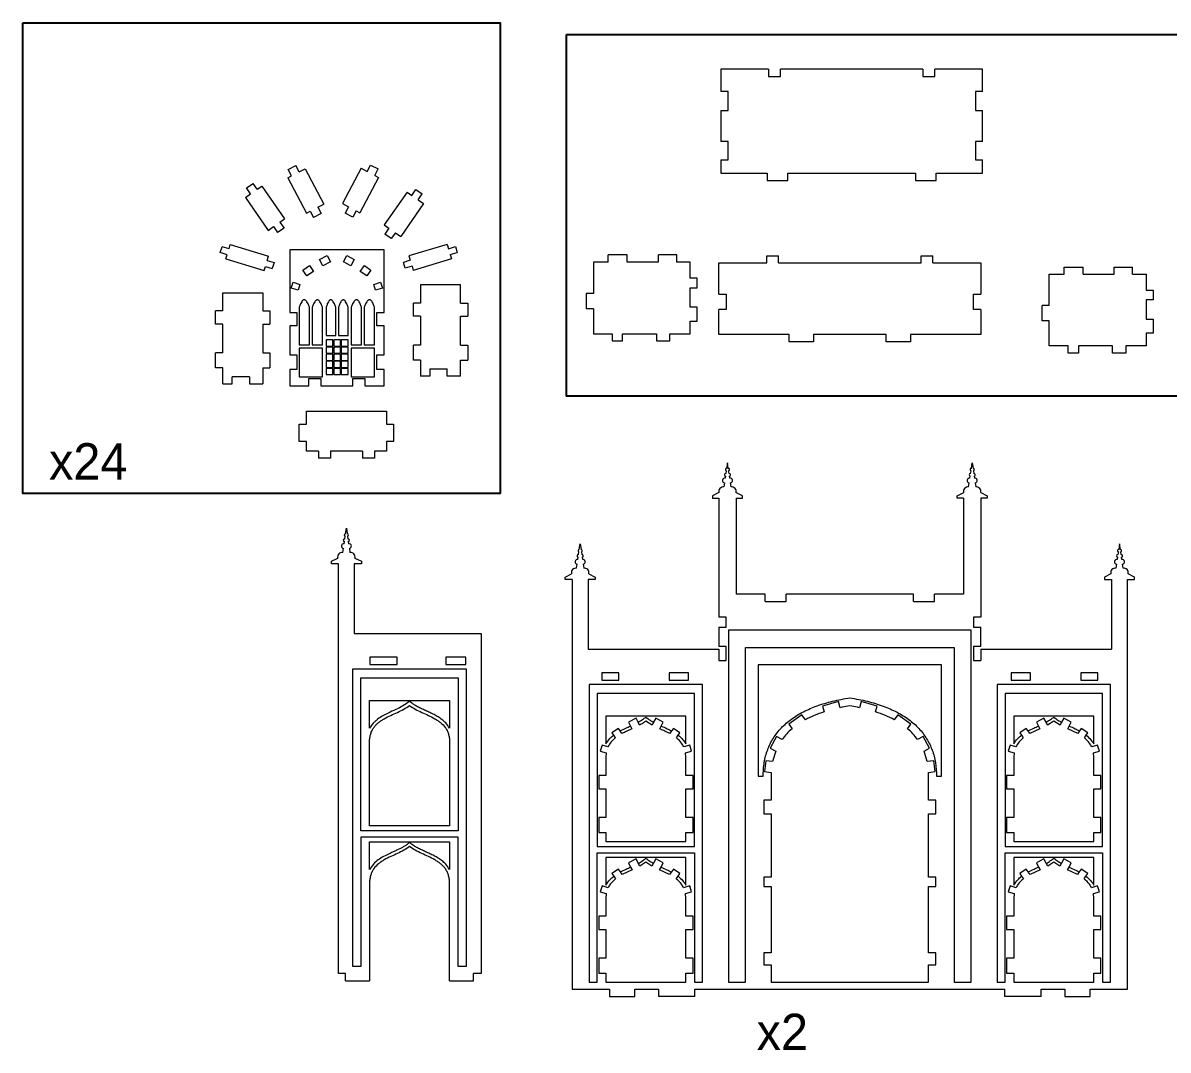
# Model space of a CAD drawing. Header units: millimetres. Extents: x -60 to 754, y 115 to 543.
# Drawn here: x -59.7 to 417.7, y 115.2 to 543.4 of the extents above; entities that cross this region are included whole.
import ezdxf
from ezdxf.lldxf.tags import DXFTag

# ---------------------------------------------------------------- set-up
doc = ezdxf.new("R2010")
doc.units = ezdxf.units.MM
tags = doc.linetypes.add('CENTER', pattern=[10.16, 6.35, -1.27, 1.27, -1.27]).pattern_tags.tags
tags[10:11] = [DXFTag(74, 4), DXFTag(75, 0), DXFTag(340, '0'), DXFTag(46, 1.0), DXFTag(50, 0.0), DXFTag(44, 0.0), DXFTag(45, 0.0)]
tags[8:9] = [DXFTag(74, 4), DXFTag(75, 0), DXFTag(340, '0'), DXFTag(46, 1.0), DXFTag(50, 0.0), DXFTag(44, 0.0), DXFTag(45, 0.0)]
tags[6:7] = [DXFTag(74, 4), DXFTag(75, 0), DXFTag(340, '0'), DXFTag(46, 1.0), DXFTag(50, 0.0), DXFTag(44, 0.0), DXFTag(45, 0.0)]
tags[4:5] = [DXFTag(74, 4), DXFTag(75, 0), DXFTag(340, '0'), DXFTag(46, 1.0), DXFTag(50, 0.0), DXFTag(44, 0.0), DXFTag(45, 0.0)]

msp = doc.modelspace()

# ---------------------------------------------------------------- linework, layer by layer
at = {"color": 7, "linetype": 'Continuous', "lineweight": 15}
for p, q in [((231.25, 524.03), (231.25, 514.85)), ((251.17, 524.03), (231.25, 524.03)), ((251.17, 524.03), (251.17, 521.03)), ((251.17, 521.03), (256.13, 521.03)), ((256.13, 521.03), (256.13, 524.03)), ((315.49, 524.03), (256.13, 524.03)), ((315.49, 524.03), (315.49, 521.03)), ((315.49, 521.03), (320.45, 521.03)), ((340.37, 524.03), (320.45, 524.03)), ((320.45, 521.03), (320.45, 524.03)), ((340.37, 514.85), (340.37, 524.03)), ((234.25, 514.85), (231.25, 514.85)), ((234.25, 506.85), (234.25, 514.85)), ((340.37, 514.85), (337.37, 514.85)), ((337.37, 514.85), (337.37, 506.85)), ((231.25, 506.85), (231.25, 493.93)), ((231.25, 506.85), (234.25, 506.85)), ((337.37, 506.85), (340.37, 506.85)), ((340.37, 493.93), (340.37, 506.85)), ((234.25, 493.93), (231.25, 493.93)), ((234.25, 486.28), (234.25, 493.93)), ((340.37, 493.93), (337.37, 493.93)), ((337.37, 493.93), (337.37, 486.28)), ((50.9, 482.3), (54.05, 483.95)), ((52.3, 479.64), (50.9, 482.3)), ((55.45, 481.3), (54.05, 483.95)), ((55.45, 481.3), (57.95, 482.62)), ((57.95, 482.62), (65.72, 467.87)), ((81.31, 482.81), (73.54, 468.06)), ((81.31, 482.81), (83.82, 481.49)), ((83.82, 481.49), (85.21, 484.15)), ((85.21, 484.15), (88.36, 482.49)), ((86.96, 479.83), (88.36, 482.49)), ((231.25, 486.28), (231.25, 480.7)), ((231.25, 486.28), (234.25, 486.28)), ((337.37, 486.28), (340.37, 486.28)), ((340.37, 480.7), (340.37, 486.28)), ((50.7, 478.8), (52.3, 479.64)), ((50.7, 478.8), (58.47, 464.05)), ((88.56, 478.99), (80.79, 464.25)), ((86.96, 479.83), (88.56, 478.99)), ((231.25, 480.7), (250.57, 480.7)), ((250.57, 480.7), (250.57, 477.7)), ((250.57, 477.7), (259.22, 477.7)), ((259.22, 480.7), (312.4, 480.7)), ((259.22, 477.7), (259.22, 480.7)), ((312.4, 480.7), (312.4, 477.7)), ((312.4, 477.7), (321.06, 477.7)), ((321.06, 480.7), (340.37, 480.7)), ((321.06, 477.7), (321.06, 480.7)), ((33.51, 474.6), (36.22, 476.49)), ((35.22, 472.14), (33.51, 474.6)), ((37.93, 474.03), (36.22, 476.49)), ((37.93, 474.03), (39.87, 475.38)), ((39.87, 475.38), (49.39, 461.69)), ((100.43, 472.84), (90.91, 459.16)), ((100.43, 472.84), (102.36, 471.49)), ((102.36, 471.49), (104.08, 473.95)), ((104.08, 473.95), (106.79, 472.07)), ((33.02, 470.6), (35.22, 472.14)), ((33.02, 470.6), (42.53, 456.92)), ((63.21, 466.55), (65.72, 467.87)), ((73.54, 468.06), (76.05, 466.74)), ((107.28, 468.07), (97.77, 454.39)), ((105.08, 469.6), (106.79, 472.07)), ((105.08, 469.6), (107.28, 468.07)), ((58.47, 464.05), (60.07, 464.9)), ((60.07, 464.9), (61.47, 462.24)), ((64.61, 463.9), (61.47, 462.24)), ((63.21, 466.55), (64.61, 463.9)), ((76.05, 466.74), (74.65, 464.09)), ((77.8, 462.43), (74.65, 464.09)), ((79.19, 465.09), (77.8, 462.43)), ((79.19, 465.09), (80.79, 464.25)), ((42.53, 456.92), (44.74, 458.46)), ((44.74, 458.46), (46.45, 455.99)), ((47.45, 460.34), (49.39, 461.69)), ((47.45, 460.34), (49.17, 457.88)), ((90.91, 459.16), (92.85, 457.81)), ((49.17, 457.88), (46.45, 455.99)), ((92.85, 457.81), (91.13, 455.34)), ((93.85, 453.46), (91.13, 455.34)), ((95.56, 455.92), (93.85, 453.46)), ((95.56, 455.92), (97.77, 454.39)), ((22.57, 447.62), (23.33, 450.11)), ((26.2, 449.24), (23.33, 450.11)), ((26.2, 449.24), (26.74, 451.02)), ((26.74, 451.02), (42.69, 446.18)), ((51.5, 448.76), (51.5, 422.63)), ((90.84, 448.76), (51.5, 448.76)), ((90.84, 422.63), (90.84, 448.76)), ((117.16, 451.06), (101.22, 446.23)), ((117.16, 451.06), (117.71, 449.28)), ((117.71, 449.28), (120.58, 450.15)), ((120.58, 450.15), (121.33, 447.67)), ((25.44, 446.75), (22.57, 447.62)), ((24.91, 444.99), (25.44, 446.75)), ((24.91, 444.99), (40.86, 440.15)), ((42.15, 444.4), (42.69, 446.18)), ((42.15, 444.4), (45.02, 443.53)), ((63.92, 444.83), (67.06, 446.49)), ((65.31, 442.18), (63.92, 444.83)), ((67.06, 446.49), (68.46, 443.84)), ((73.88, 443.84), (75.28, 446.49)), ((75.28, 446.49), (78.43, 444.83)), ((78.43, 444.83), (77.03, 442.18)), ((101.76, 444.45), (98.89, 443.57)), ((101.22, 446.23), (101.76, 444.45)), ((118.99, 445.04), (103.04, 440.2)), ((118.46, 446.79), (121.33, 447.67)), ((118.46, 446.79), (118.99, 445.04)), ((184.25, 443.66), (184.25, 446.66)), ((192.25, 446.66), (184.25, 446.66)), ((192.25, 443.66), (192.25, 446.66)), ((205.18, 443.66), (205.18, 446.66)), ((212.83, 446.66), (205.18, 446.66)), ((212.83, 443.66), (212.83, 446.66)), ((250.37, 443.35), (250.37, 446.35)), ((250.37, 446.35), (255.33, 446.35)), ((255.33, 443.35), (255.33, 446.35)), ((314.69, 443.35), (314.69, 446.35)), ((314.69, 446.35), (319.65, 446.35)), ((319.65, 443.35), (319.65, 446.35)), ((40.86, 440.15), (41.39, 441.91)), ((41.39, 441.91), (44.26, 441.04)), ((45.02, 443.53), (44.26, 441.04)), ((56.98, 440.39), (59.69, 442.28)), ((58.69, 437.93), (56.98, 440.39)), ((61.41, 439.82), (58.69, 437.93)), ((59.69, 442.28), (61.41, 439.82)), ((68.46, 443.84), (65.31, 442.18)), ((77.03, 442.18), (73.88, 443.84)), ((80.93, 439.82), (82.65, 442.28)), ((83.65, 437.93), (80.93, 439.82)), ((82.65, 442.28), (85.36, 440.39)), ((85.36, 440.39), (83.65, 437.93)), ((99.64, 441.09), (98.89, 443.57)), ((102.51, 441.96), (99.64, 441.09)), ((102.51, 441.96), (103.04, 440.2)), ((178.08, 443.66), (178.08, 430.62)), ((184.25, 443.66), (178.08, 443.66)), ((205.18, 443.66), (192.25, 443.66)), ((218.41, 443.66), (212.83, 443.66)), ((218.41, 437.05), (218.41, 443.66)), ((230.45, 430.3), (230.45, 443.35)), ((230.45, 443.35), (250.37, 443.35)), ((255.33, 443.35), (314.69, 443.35)), ((319.65, 443.35), (339.57, 443.35)), ((339.57, 443.35), (339.57, 430.3)), ((374.33, 438.63), (374.33, 441.63)), ((374.33, 441.63), (382.33, 441.63)), ((382.33, 438.63), (382.33, 441.63)), ((395.25, 438.63), (395.25, 441.63)), ((395.25, 441.63), (402.9, 441.63)), ((402.9, 438.63), (402.9, 441.63)), ((52.17, 432.79), (52.92, 435.28)), ((52.92, 435.28), (55.79, 434.41)), ((86.55, 434.41), (89.42, 435.28)), ((89.42, 435.28), (90.18, 432.79)), ((221.41, 437.05), (218.41, 437.05)), ((221.41, 432.92), (221.41, 437.05)), ((368.15, 425.58), (368.15, 438.63)), ((368.15, 438.63), (374.33, 438.63)), ((382.33, 438.63), (395.25, 438.63)), ((402.9, 438.63), (408.49, 438.63)), ((408.49, 438.63), (408.49, 432.01)), ((23.58, 423.35), (23.58, 430.88)), ((23.58, 430.88), (40.24, 430.88)), ((40.24, 430.88), (40.24, 423.35)), ((55.04, 431.92), (52.17, 432.79)), ((55.79, 434.41), (55.04, 431.92)), ((87.31, 431.92), (86.55, 434.41)), ((90.18, 432.79), (87.31, 431.92)), ((106.08, 434.15), (106.08, 426.62)), ((122.74, 434.15), (106.08, 434.15)), ((122.74, 426.62), (122.74, 434.15)), ((178.08, 430.62), (175.08, 430.62)), ((175.08, 430.62), (175.08, 424.18)), ((218.41, 432.92), (221.41, 432.92)), ((218.41, 424.88), (218.41, 432.92)), ((230.45, 430.3), (233.45, 430.3)), ((233.45, 430.3), (233.45, 423.87)), ((336.57, 430.3), (339.57, 430.3)), ((336.57, 423.87), (336.57, 430.3)), ((408.49, 432.01), (411.49, 432.01)), ((411.49, 432.01), (411.49, 427.89)), ((55.5, 424.91), (55.5, 409.21)), ((59.8, 409.21), (59.8, 424.91)), ((60.87, 424.91), (60.87, 409.21)), ((65.17, 409.21), (65.17, 424.91)), ((66.72, 424.91), (66.72, 413.11)), ((70.7, 413.11), (70.7, 424.91)), ((71.84, 424.91), (71.84, 413.11)), ((75.82, 413.11), (75.82, 424.91)), ((77.17, 424.91), (77.17, 409.21)), ((81.47, 409.21), (81.47, 424.91)), ((82.54, 424.91), (82.54, 409.21)), ((86.84, 409.21), (86.84, 424.91)), ((103.08, 421.14), (103.08, 426.62)), ((106.08, 426.62), (103.08, 426.62)), ((122.74, 426.62), (125.74, 426.62)), ((125.74, 426.62), (125.74, 421.14)), ((365.15, 419.14), (365.15, 425.58)), ((368.15, 425.58), (365.15, 425.58)), ((411.49, 427.89), (408.49, 427.89)), ((408.49, 427.89), (408.49, 419.84)), ((20.58, 417.87), (20.58, 423.35)), ((23.58, 423.35), (20.58, 423.35)), ((40.24, 423.35), (43.24, 423.35)), ((43.24, 423.35), (43.24, 417.87)), ((51.5, 422.63), (54.5, 422.63)), ((54.5, 422.63), (54.5, 417.15)), ((87.84, 422.63), (90.84, 422.63)), ((87.84, 417.15), (87.84, 422.63)), ((106.08, 421.14), (103.08, 421.14)), ((106.08, 421.14), (106.08, 409.08)), ((122.74, 421.14), (125.74, 421.14)), ((122.74, 409.08), (122.74, 421.14)), ((178.08, 424.18), (175.08, 424.18)), ((178.08, 424.18), (178.08, 413.83)), ((221.41, 424.88), (218.41, 424.88)), ((221.41, 419.07), (221.41, 424.88)), ((230.45, 413.52), (230.45, 423.87)), ((233.45, 423.87), (230.45, 423.87)), ((339.57, 423.87), (336.57, 423.87)), ((339.57, 423.87), (339.57, 413.52)), ((23.58, 417.87), (20.58, 417.87)), ((23.58, 405.81), (23.58, 417.87)), ((40.24, 417.87), (43.24, 417.87)), ((40.24, 417.87), (40.24, 405.81)), ((51.5, 417.15), (51.5, 405.09)), ((54.5, 417.15), (51.5, 417.15)), ((90.84, 417.15), (87.84, 417.15)), ((90.84, 405.09), (90.84, 417.15)), ((218.41, 419.07), (221.41, 419.07)), ((218.41, 413.83), (218.41, 419.07)), ((368.15, 419.14), (365.15, 419.14)), ((368.15, 408.79), (368.15, 419.14)), ((408.49, 419.84), (411.49, 419.84)), ((411.49, 419.84), (411.49, 414.03)), ((66.72, 413.11), (70.7, 413.11)), ((66.72, 411.22), (66.72, 408.65)), ((69.54, 411.22), (66.72, 411.22)), ((69.54, 408.65), (69.54, 411.22)), ((69.86, 411.22), (69.86, 408.65)), ((72.68, 411.22), (69.86, 411.22)), ((71.84, 413.11), (75.82, 413.11)), ((72.68, 408.65), (72.68, 411.22)), ((73, 411.22), (73, 408.65)), ((75.82, 411.22), (73, 411.22)), ((75.82, 408.65), (75.82, 411.22)), ((178.08, 413.83), (185.9, 413.83)), ((185.9, 413.83), (185.9, 410.83)), ((185.9, 410.83), (190.26, 410.83)), ((190.26, 413.83), (204.44, 413.83)), ((190.26, 410.83), (190.26, 413.83)), ((204.44, 413.83), (204.44, 410.83)), ((204.44, 410.83), (209.93, 410.83)), ((209.93, 413.83), (218.41, 413.83)), ((209.93, 410.83), (209.93, 413.83)), ((259.73, 413.52), (230.45, 413.52)), ((259.73, 410.52), (259.73, 413.52)), ((300.15, 413.52), (269.87, 413.52)), ((269.87, 413.52), (269.87, 410.52)), ((300.15, 410.52), (300.15, 413.52)), ((339.57, 413.52), (310.29, 413.52)), ((310.29, 413.52), (310.29, 410.52)), ((411.49, 414.03), (408.49, 414.03)), ((408.49, 414.03), (408.49, 408.79)), ((20.58, 399.6), (20.58, 405.81)), ((23.58, 405.81), (20.58, 405.81)), ((40.24, 405.81), (43.24, 405.81)), ((43.24, 405.81), (43.24, 399.6)), ((55.5, 409.21), (59.8, 409.21)), ((65.17, 407.88), (55.5, 407.88)), ((55.5, 407.88), (55.5, 395.84)), ((60.87, 409.21), (65.17, 409.21)), ((65.17, 395.84), (65.17, 407.88)), ((66.72, 408.65), (69.54, 408.65)), ((66.72, 408.26), (66.72, 405.69)), ((69.54, 408.26), (66.72, 408.26)), ((69.54, 405.69), (69.54, 408.26)), ((69.86, 408.65), (72.68, 408.65)), ((69.86, 408.26), (69.86, 405.69)), ((72.68, 408.26), (69.86, 408.26)), ((72.68, 405.69), (72.68, 408.26)), ((73, 408.65), (75.82, 408.65)), ((73, 408.26), (73, 405.69)), ((75.82, 408.26), (73, 408.26)), ((75.82, 405.69), (75.82, 408.26)), ((77.17, 409.21), (81.47, 409.21)), ((77.17, 407.88), (77.17, 395.84)), ((86.84, 407.88), (77.17, 407.88)), ((82.54, 409.21), (86.84, 409.21)), ((86.84, 395.84), (86.84, 407.88)), ((103.08, 402.87), (103.08, 409.08)), ((106.08, 409.08), (103.08, 409.08)), ((122.74, 409.08), (125.74, 409.08)), ((125.74, 409.08), (125.74, 402.87)), ((269.87, 410.52), (259.73, 410.52)), ((310.29, 410.52), (300.15, 410.52)), ((375.98, 408.79), (368.15, 408.79)), ((375.98, 405.79), (375.98, 408.79)), ((380.33, 405.79), (375.98, 405.79)), ((394.51, 408.79), (380.33, 408.79)), ((380.33, 408.79), (380.33, 405.79)), ((394.51, 405.79), (394.51, 408.79)), ((400.01, 405.79), (394.51, 405.79)), ((408.49, 408.79), (400.01, 408.79)), ((400.01, 408.79), (400.01, 405.79)), ((51.5, 405.09), (54.5, 405.09)), ((54.5, 405.09), (54.5, 398.88)), ((66.72, 405.69), (69.54, 405.69)), ((66.72, 405.3), (66.72, 402.73)), ((69.54, 405.3), (66.72, 405.3)), ((66.72, 402.73), (69.54, 402.73)), ((66.72, 402.34), (66.72, 399.77)), ((69.54, 402.34), (66.72, 402.34)), ((69.54, 402.73), (69.54, 405.3)), ((69.54, 399.77), (69.54, 402.34)), ((69.86, 405.69), (72.68, 405.69)), ((69.86, 405.3), (69.86, 402.73)), ((72.68, 405.3), (69.86, 405.3)), ((69.86, 402.73), (72.68, 402.73)), ((69.86, 402.34), (69.86, 399.77)), ((72.68, 402.34), (69.86, 402.34)), ((72.68, 402.73), (72.68, 405.3)), ((72.68, 399.77), (72.68, 402.34)), ((73, 405.69), (75.82, 405.69)), ((73, 405.3), (73, 402.73)), ((75.82, 405.3), (73, 405.3)), ((73, 402.73), (75.82, 402.73)), ((73, 402.34), (73, 399.77)), ((75.82, 402.34), (73, 402.34)), ((75.82, 402.73), (75.82, 405.3)), ((75.82, 399.77), (75.82, 402.34)), ((87.84, 405.09), (90.84, 405.09)), ((87.84, 398.88), (87.84, 405.09)), ((106.08, 402.87), (103.08, 402.87)), ((106.08, 402.87), (106.08, 396.15)), ((122.74, 402.87), (125.74, 402.87)), ((122.74, 396.15), (122.74, 402.87)), ((23.58, 399.6), (20.58, 399.6)), ((23.58, 392.88), (23.58, 399.6)), ((40.24, 399.6), (43.24, 399.6)), ((40.24, 399.6), (40.24, 392.88)), ((51.5, 398.88), (51.5, 392.16)), ((54.5, 398.88), (51.5, 398.88)), ((66.72, 399.77), (69.54, 399.77)), ((66.72, 399.37), (66.72, 396.8)), ((69.54, 399.37), (66.72, 399.37)), ((66.72, 396.8), (69.54, 396.8)), ((69.54, 396.8), (69.54, 399.37)), ((69.86, 399.77), (72.68, 399.77)), ((69.86, 399.37), (69.86, 396.8)), ((72.68, 399.37), (69.86, 399.37)), ((69.86, 396.8), (72.68, 396.8)), ((72.68, 396.8), (72.68, 399.37)), ((73, 399.77), (75.82, 399.77)), ((73, 399.37), (73, 396.8)), ((75.82, 399.37), (73, 399.37)), ((73, 396.8), (75.82, 396.8)), ((75.82, 396.8), (75.82, 399.37)), ((90.84, 398.88), (87.84, 398.88)), ((90.84, 392.16), (90.84, 398.88)), ((109.97, 399.15), (117.21, 399.15)), ((109.97, 399.15), (109.97, 396.15)), ((117.21, 396.15), (117.21, 399.15)), ((23.58, 392.88), (27.48, 392.88)), ((27.48, 392.88), (27.48, 395.88)), ((34.71, 395.88), (27.48, 395.88)), ((34.71, 395.88), (34.71, 392.88)), ((34.71, 392.88), (40.24, 392.88)), ((51.5, 392.16), (59.5, 392.16)), ((55.5, 395.84), (65.17, 395.84)), ((59.5, 392.16), (59.5, 395.16)), ((59.5, 395.16), (64.46, 395.16)), ((64.46, 395.16), (64.46, 392.16)), ((64.46, 392.16), (77.88, 392.16)), ((77.17, 395.84), (86.84, 395.84)), ((77.88, 395.16), (82.85, 395.16)), ((77.88, 392.16), (77.88, 395.16)), ((82.85, 395.16), (82.85, 392.16)), ((82.85, 392.16), (90.84, 392.16)), ((109.97, 396.15), (106.08, 396.15)), ((122.74, 396.15), (117.21, 396.15)), ((58.49, 376.07), (58.49, 381.6)), ((58.49, 381.6), (91.83, 381.6)), ((91.83, 381.6), (91.83, 376.07)), ((55.49, 368.84), (55.49, 376.07)), ((55.49, 376.07), (58.49, 376.07)), ((91.83, 376.07), (94.83, 376.07)), ((94.83, 376.07), (94.83, 368.84)), ((58.49, 368.84), (55.49, 368.84)), ((58.49, 364.94), (58.49, 368.84)), ((94.83, 368.84), (91.83, 368.84)), ((91.83, 368.84), (91.83, 364.94)), ((63.48, 364.94), (58.49, 364.94)), ((63.48, 364.94), (63.48, 361.94)), ((81.87, 364.94), (68.45, 364.94)), ((68.45, 364.94), (68.45, 361.94)), ((81.87, 364.94), (81.87, 361.94)), ((91.83, 364.94), (86.83, 364.94)), ((86.83, 364.94), (86.83, 361.94)), ((68.45, 361.94), (63.48, 361.94)), ((86.83, 361.94), (81.87, 361.94)), ((234, 360.04), (233.65, 357.69)), ((234.35, 357.69), (234, 360.04)), ((335.67, 357.69), (336.02, 360.04)), ((336.02, 360.04), (336.37, 357.69)), ((233.18, 354.5), (233.05, 353.61)), ((233.51, 356.75), (233.34, 355.59)), ((234.67, 355.59), (234.49, 356.75)), ((234.96, 353.61), (234.83, 354.5)), ((335.06, 353.61), (335.19, 354.5)), ((335.36, 355.59), (335.53, 356.75)), ((336.51, 356.75), (336.68, 355.59)), ((336.84, 354.5), (336.97, 353.61)), ((232.76, 351.64), (232.51, 349.96)), ((235.5, 349.96), (235.25, 351.64)), ((334.52, 349.96), (334.77, 351.64)), ((337.27, 351.64), (337.52, 349.96)), ((230.45, 347.59), (227.74, 346.27)), ((227.74, 346.27), (227.74, 345.25)), ((227.74, 345.25), (230.45, 345.25)), ((230.45, 345.25), (230.45, 295.64)), ((240.27, 346.27), (237.55, 347.59)), ((237.56, 345.25), (240.27, 345.25)), ((237.56, 345.25), (237.56, 305.25)), ((240.27, 345.25), (240.27, 346.27)), ((329.75, 346.27), (332.47, 347.59)), ((329.75, 345.25), (329.75, 346.27)), ((332.46, 345.25), (329.75, 345.25)), ((332.46, 345.25), (332.46, 305.25)), ((339.57, 347.59), (342.28, 346.27)), ((342.28, 345.25), (339.57, 345.25)), ((339.57, 345.25), (339.57, 295.64)), ((342.28, 346.27), (342.28, 345.25)), ((74.46, 328.29), (74.63, 329.45)), ((74.77, 330.39), (75.12, 332.74)), ((75.12, 332.74), (75.47, 330.39)), ((75.61, 329.45), (75.78, 328.29)), ((74.16, 326.31), (74.29, 327.2)), ((75.94, 327.2), (76.07, 326.31)), ((172.24, 323.85), (172.59, 326.21)), ((172.59, 326.21), (172.94, 323.85)), ((397.43, 326.21), (397.08, 323.85)), ((397.78, 323.85), (397.43, 326.21)), ((68.86, 318.97), (71.57, 320.29)), ((73.62, 322.66), (73.87, 324.34)), ((76.37, 324.34), (76.62, 322.66)), ((78.67, 320.29), (81.38, 318.97)), ((171.64, 319.78), (171.77, 320.66)), ((171.93, 321.76), (172.1, 322.91)), ((173.08, 322.91), (173.25, 321.76)), ((173.42, 320.66), (173.55, 319.78)), ((396.61, 320.66), (396.47, 319.78)), ((396.94, 322.91), (396.77, 321.76)), ((398.09, 321.76), (397.92, 322.91)), ((398.38, 319.78), (398.25, 320.66)), ((68.86, 317.95), (68.86, 318.97)), ((71.83, 317.95), (68.86, 317.95)), ((71.83, 147.12), (71.83, 317.95)), ((81.38, 317.95), (78.41, 317.95)), ((78.41, 317.95), (78.41, 288.95)), ((81.38, 318.97), (81.38, 317.95)), ((171.09, 316.13), (171.34, 317.81)), ((173.84, 317.81), (174.09, 316.13)), ((396.18, 317.81), (395.93, 316.13)), ((398.93, 316.13), (398.68, 317.81)), ((166.33, 312.43), (169.04, 313.76)), ((166.33, 311.42), (166.33, 312.43)), ((169.3, 311.42), (166.33, 311.42)), ((169.3, 311.42), (169.3, 140.58)), ((178.85, 311.42), (175.88, 311.42)), ((175.88, 311.42), (175.88, 282.42)), ((176.14, 313.76), (178.85, 312.43)), ((178.85, 312.43), (178.85, 311.42)), ((393.88, 313.76), (391.17, 312.43)), ((391.17, 312.43), (391.17, 311.42)), ((391.17, 311.42), (394.14, 311.42)), ((394.14, 311.42), (394.14, 282.42)), ((400.72, 311.42), (403.69, 311.42)), ((400.72, 140.58), (400.72, 311.42)), ((403.69, 312.43), (400.98, 313.76)), ((403.69, 311.42), (403.69, 312.43)), ((249.76, 305.25), (237.56, 305.25)), ((249.76, 302.25), (249.76, 305.25)), ((249.76, 302.25), (258.42, 302.25)), ((258.42, 302.25), (258.42, 305.25)), ((311.6, 305.25), (258.42, 305.25)), ((311.6, 302.25), (311.6, 305.25)), ((311.6, 302.25), (320.26, 302.25)), ((320.26, 302.25), (320.26, 305.25)), ((332.46, 305.25), (320.26, 305.25)), ((233.45, 295.64), (230.45, 295.64)), ((230.45, 291.51), (230.45, 283.47)), ((230.45, 291.51), (233.45, 291.51)), ((233.45, 291.51), (233.45, 295.64)), ((339.57, 295.64), (336.57, 295.64)), ((336.57, 295.64), (336.57, 291.51)), ((336.57, 291.51), (339.57, 291.51)), ((339.57, 283.47), (339.57, 291.51)), ((78.41, 288.95), (131.36, 288.95)), ((131.36, 288.95), (131.36, 147.12)), ((335.65, 290.22), (234.37, 290.22)), ((234.37, 290.22), (234.37, 143.58)), ((335.65, 143.58), (335.65, 290.22)), ((175.88, 282.42), (230.45, 282.42)), ((233.45, 283.47), (230.45, 283.47)), ((230.45, 282.42), (230.45, 277.65)), ((233.45, 277.65), (233.45, 283.47)), ((241.54, 143.58), (241.54, 283.04)), ((241.54, 283.04), (328.48, 283.04)), ((328.48, 283.04), (328.48, 143.58)), ((339.57, 283.47), (336.57, 283.47)), ((336.57, 283.47), (336.57, 277.65)), ((339.57, 282.42), (339.57, 277.65)), ((339.57, 282.42), (394.14, 282.42)), ((84.85, 278.95), (84.85, 275.95)), ((96.36, 278.95), (84.85, 278.95)), ((96.36, 275.95), (96.36, 278.95)), ((116.65, 278.95), (116.65, 275.95)), ((124.91, 278.95), (116.65, 278.95)), ((124.91, 275.95), (124.91, 278.95)), ((230.45, 277.65), (233.45, 277.65)), ((336.57, 277.65), (339.57, 277.65)), ((77.81, 274.18), (125.13, 274.18)), ((77.81, 150.12), (77.81, 274.18)), ((84.85, 275.95), (96.36, 275.95)), ((116.65, 275.95), (124.91, 275.95)), ((125.13, 274.18), (125.13, 150.12)), ((188.75, 272.42), (181.69, 272.42)), ((181.69, 272.42), (181.69, 269.42)), ((188.75, 269.42), (188.75, 272.42)), ((217.73, 272.42), (209.65, 272.42)), ((209.65, 272.42), (209.65, 269.42)), ((217.73, 269.42), (217.73, 272.42)), ((323.2, 275.81), (246.82, 275.81)), ((246.82, 275.81), (246.82, 229.42)), ((323.2, 229.42), (323.2, 275.81)), ((360.37, 272.42), (352.29, 272.42)), ((352.29, 272.42), (352.29, 269.42)), ((360.37, 269.42), (360.37, 272.42)), ((388.33, 272.42), (381.27, 272.42)), ((381.27, 272.42), (381.27, 269.42)), ((388.33, 269.42), (388.33, 272.42)), ((81.14, 206.67), (81.14, 270.41)), ((81.14, 270.41), (121.79, 270.41)), ((121.79, 270.41), (121.79, 206.67)), ((223.64, 267.65), (176.33, 267.65)), ((176.33, 267.65), (176.33, 143.58)), ((181.69, 269.42), (188.75, 269.42)), ((209.65, 269.42), (217.73, 269.42)), ((223.64, 143.58), (223.64, 267.65)), ((393.69, 267.65), (346.38, 267.65)), ((346.38, 267.65), (346.38, 143.58)), ((352.29, 269.42), (360.37, 269.42)), ((381.27, 269.42), (388.33, 269.42)), ((393.69, 143.58), (393.69, 267.65)), ((179.66, 263.87), (179.66, 200.14)), ((220.31, 263.87), (179.66, 263.87)), ((220.31, 200.14), (220.31, 263.87)), ((390.36, 263.87), (349.71, 263.87)), ((349.71, 263.87), (349.71, 200.14)), ((390.36, 200.14), (390.36, 263.87)), ((84.8, 260.94), (118.13, 260.94)), ((84.8, 249.38), (84.8, 260.94)), ((118.13, 260.94), (118.13, 249.38)), ((280.28, 260.49), (273.6, 258.63)), ((273.6, 258.63), (274.29, 256.19)), ((280.99, 257.95), (280.28, 260.49)), ((289.74, 260.49), (289.03, 257.95)), ((296.42, 258.63), (289.74, 260.49)), ((295.73, 256.19), (296.42, 258.63)), ((216.65, 254.41), (183.32, 254.41)), ((183.32, 254.41), (183.32, 242.84)), ((195.87, 253.54), (192.73, 251.89)), ((196.75, 251.87), (195.87, 253.54)), ((204.1, 253.54), (203.22, 251.87)), ((207.24, 251.89), (204.1, 253.54)), ((216.65, 242.84), (216.65, 254.41)), ((265.06, 255), (259.55, 251.07)), ((266.52, 252.94), (265.06, 255)), ((304.96, 255), (303.5, 252.94)), ((310.48, 251.07), (304.96, 255)), ((386.7, 254.41), (353.37, 254.41)), ((353.37, 254.41), (353.37, 242.84)), ((365.93, 253.54), (362.78, 251.89)), ((366.8, 251.87), (365.93, 253.54)), ((374.15, 253.54), (373.27, 251.87)), ((377.29, 251.89), (374.15, 253.54)), ((386.7, 242.84), (386.7, 254.41)), ((188.51, 249.33), (185.8, 247.45)), ((189.26, 248.26), (188.51, 249.33)), ((190.02, 247.15), (189.26, 248.26)), ((192.73, 251.89), (193.55, 250.32)), ((193.55, 250.32), (194.17, 249.14)), ((197.37, 250.69), (196.75, 251.87)), ((202.6, 250.69), (199.98, 252.37)), ((203.22, 251.87), (202.6, 250.69)), ((205.8, 249.14), (206.42, 250.32)), ((206.42, 250.32), (207.24, 251.89)), ((210.71, 248.26), (209.95, 247.15)), ((211.46, 249.33), (210.71, 248.26)), ((214.17, 247.45), (211.46, 249.33)), ((259.55, 251.07), (260.91, 249.15)), ((309.11, 249.15), (310.48, 251.07)), ((358.56, 249.33), (355.85, 247.45)), ((359.31, 248.26), (358.56, 249.33)), ((360.07, 247.15), (359.31, 248.26)), ((364.23, 249.14), (360.07, 247.15)), ((362.78, 251.89), (363.6, 250.32)), ((363.6, 250.32), (364.23, 249.14)), ((367.42, 250.69), (366.8, 251.87)), ((370.04, 252.37), (367.42, 250.69)), ((372.65, 250.69), (370.04, 252.37)), ((373.27, 251.87), (372.65, 250.69)), ((375.85, 249.14), (376.47, 250.32)), ((380, 247.15), (375.85, 249.14)), ((376.47, 250.32), (377.29, 251.89)), ((380.76, 248.26), (380, 247.15)), ((381.51, 249.33), (380.76, 248.26)), ((384.22, 247.45), (381.51, 249.33)), ((84.8, 208.75), (84.8, 243.75)), ((118.13, 243.75), (118.13, 208.75)), ((185.8, 247.45), (186.48, 246.47)), ((186.48, 246.47), (187.24, 245.37)), ((212.73, 245.37), (213.49, 246.47)), ((213.49, 246.47), (214.17, 247.45)), ((254.43, 246), (251.79, 241.06)), ((256.8, 244.74), (254.43, 246)), ((315.59, 246), (313.22, 244.74)), ((318.23, 241.06), (315.59, 246)), ((355.85, 247.45), (356.53, 246.47)), ((356.53, 246.47), (357.29, 245.37)), ((382.78, 245.37), (383.54, 246.47)), ((383.54, 246.47), (384.22, 247.45)), ((181.73, 242.33), (180.98, 239.84)), ((180.98, 239.84), (183.46, 239.09)), ((184.18, 241.59), (181.73, 242.33)), ((183.46, 239.09), (183.32, 237.22)), ((218.24, 242.33), (215.79, 241.59)), ((216.51, 239.09), (218.99, 239.84)), ((216.65, 237.22), (216.51, 239.09)), ((218.99, 239.84), (218.24, 242.33)), ((251.79, 241.06), (254.09, 239.82)), ((254.09, 239.82), (252.79, 235.5)), ((315.93, 239.82), (318.23, 241.06)), ((317.23, 235.5), (315.93, 239.82)), ((351.79, 242.33), (351.03, 239.84)), ((351.03, 239.84), (353.51, 239.09)), ((354.23, 241.59), (351.79, 242.33)), ((353.51, 239.09), (353.37, 237.22)), ((388.29, 242.33), (385.84, 241.59)), ((386.56, 239.09), (389.04, 239.84)), ((386.7, 237.22), (386.56, 239.09)), ((389.04, 239.84), (388.29, 242.33)), ((183.32, 237.22), (183.32, 229.68)), ((216.65, 229.68), (216.65, 237.22)), ((250.02, 235.86), (249.43, 231.37)), ((252.79, 235.5), (250.02, 235.86)), ((320, 235.86), (317.23, 235.5)), ((320.59, 231.37), (320, 235.86)), ((353.37, 237.22), (353.37, 229.68)), ((386.7, 229.68), (386.7, 237.22)), ((183.32, 229.68), (180.32, 229.68)), ((180.32, 229.68), (180.32, 224.2)), ((219.65, 229.68), (216.65, 229.68)), ((219.65, 224.2), (219.65, 229.68)), ((246.82, 229.42), (248.87, 229.42)), ((249.43, 231.37), (252.24, 231)), ((252.24, 231), (252.21, 229.42)), ((252.21, 229.42), (252.21, 219.38)), ((317.78, 231), (320.59, 231.37)), ((317.81, 229.42), (317.78, 231)), ((317.81, 219.38), (317.81, 229.42)), ((321.15, 229.42), (323.2, 229.42)), ((353.37, 229.68), (350.37, 229.68)), ((350.37, 229.68), (350.37, 224.2)), ((389.7, 229.68), (386.7, 229.68)), ((389.7, 224.2), (389.7, 229.68)), ((180.32, 224.2), (183.32, 224.2)), ((183.32, 224.2), (183.32, 212.14)), ((216.65, 224.2), (219.65, 224.2)), ((216.65, 212.14), (216.65, 224.2)), ((350.37, 224.2), (353.37, 224.2)), ((353.37, 224.2), (353.37, 212.14)), ((386.7, 224.2), (389.7, 224.2)), ((386.7, 212.14), (386.7, 224.2)), ((252.21, 219.38), (249.21, 219.38)), ((249.21, 219.38), (249.21, 213.74)), ((320.81, 219.38), (317.81, 219.38)), ((320.81, 213.74), (320.81, 219.38)), ((183.32, 212.14), (180.32, 212.14)), ((180.32, 212.14), (180.32, 205.93)), ((219.65, 212.14), (216.65, 212.14)), ((219.65, 205.93), (219.65, 212.14)), ((249.21, 213.74), (252.21, 213.74)), ((252.21, 213.74), (252.21, 187.3)), ((317.81, 187.3), (317.81, 213.74)), ((317.81, 213.74), (320.81, 213.74)), ((353.37, 212.14), (350.37, 212.14)), ((350.37, 212.14), (350.37, 205.93)), ((389.7, 212.14), (386.7, 212.14)), ((389.7, 205.93), (389.7, 212.14)), ((121.79, 206.67), (81.14, 206.67)), ((118.13, 208.75), (84.8, 208.75)), ((180.32, 205.93), (183.32, 205.93)), ((183.32, 205.93), (183.32, 202.22)), ((216.65, 202.22), (216.65, 205.93)), ((216.65, 205.93), (219.65, 205.93)), ((350.37, 205.93), (353.37, 205.93)), ((353.37, 205.93), (353.37, 202.22)), ((386.7, 202.22), (386.7, 205.93)), ((386.7, 205.93), (389.7, 205.93)), ((81.14, 203.96), (81.14, 150.12)), ((121.79, 203.96), (81.14, 203.96)), ((84.8, 202.11), (118.13, 202.11)), ((84.8, 190.55), (84.8, 202.11)), ((118.13, 202.11), (118.13, 190.55)), ((121.79, 150.12), (121.79, 203.96)), ((183.32, 202.22), (216.65, 202.22)), ((353.37, 202.22), (386.7, 202.22)), ((179.66, 200.14), (220.31, 200.14)), ((179.66, 143.58), (179.66, 197.43)), ((179.66, 197.43), (220.31, 197.43)), ((220.31, 197.43), (220.31, 143.58)), ((349.71, 200.14), (390.36, 200.14)), ((349.71, 143.58), (349.71, 197.43)), ((349.71, 197.43), (390.36, 197.43)), ((390.36, 197.43), (390.36, 143.58)), ((216.65, 195.57), (183.32, 195.57)), ((183.32, 195.57), (183.32, 184.01)), ((195.87, 194.91), (192.73, 193.25)), ((192.73, 193.25), (193.64, 191.53)), ((193.64, 191.53), (194.26, 190.35)), ((196.83, 193.09), (195.87, 194.91)), ((197.46, 191.91), (196.83, 193.09)), ((199.98, 193.53), (197.46, 191.91)), ((202.51, 191.91), (199.98, 193.53)), ((203.14, 193.09), (202.51, 191.91)), ((204.1, 194.91), (203.14, 193.09)), ((207.24, 193.25), (204.1, 194.91)), ((205.71, 190.35), (206.33, 191.53)), ((206.33, 191.53), (207.24, 193.25)), ((216.65, 184.01), (216.65, 195.57)), ((386.7, 195.57), (353.37, 195.57)), ((353.37, 195.57), (353.37, 184.01)), ((365.93, 194.91), (362.78, 193.25)), ((362.78, 193.25), (363.69, 191.53)), ((363.69, 191.53), (364.31, 190.35)), ((366.89, 193.09), (365.93, 194.91)), ((367.51, 191.91), (366.89, 193.09)), ((370.04, 193.53), (367.51, 191.91)), ((372.56, 191.91), (370.04, 193.53)), ((373.19, 193.09), (372.56, 191.91)), ((374.15, 194.91), (373.19, 193.09)), ((377.29, 193.25), (374.15, 194.91)), ((375.76, 190.35), (376.38, 191.53)), ((376.38, 191.53), (377.29, 193.25)), ((386.7, 184.01), (386.7, 195.57)), ((188.51, 190.7), (185.8, 188.81)), ((185.8, 188.81), (186.57, 187.7)), ((186.57, 187.7), (187.33, 186.61)), ((189.36, 189.48), (188.51, 190.7)), ((190.12, 188.38), (189.36, 189.48)), ((194.26, 190.35), (190.12, 188.38)), ((209.85, 188.38), (205.71, 190.35)), ((210.61, 189.48), (209.85, 188.38)), ((211.46, 190.7), (210.61, 189.48)), ((214.17, 188.81), (211.46, 190.7)), ((212.64, 186.61), (213.4, 187.7)), ((213.4, 187.7), (214.17, 188.81)), ((252.21, 187.3), (249.21, 187.3)), ((249.21, 187.3), (249.21, 183.41)), ((320.81, 187.3), (317.81, 187.3)), ((320.81, 183.41), (320.81, 187.3)), ((358.56, 190.7), (355.85, 188.81)), ((355.85, 188.81), (356.62, 187.7)), ((356.62, 187.7), (357.38, 186.61)), ((359.41, 189.48), (358.56, 190.7)), ((360.17, 188.38), (359.41, 189.48)), ((364.31, 190.35), (360.17, 188.38)), ((379.9, 188.38), (375.76, 190.35)), ((380.66, 189.48), (379.9, 188.38)), ((381.51, 190.7), (380.66, 189.48)), ((384.22, 188.81), (381.51, 190.7)), ((382.69, 186.61), (383.45, 187.7)), ((383.45, 187.7), (384.22, 188.81)), ((84.8, 184.92), (84.8, 144.12)), ((118.13, 144.12), (118.13, 184.92)), ((181.73, 183.7), (180.98, 181.21)), ((184.26, 182.93), (181.73, 183.7)), ((218.24, 183.7), (215.71, 182.93)), ((218.99, 181.21), (218.24, 183.7)), ((249.21, 183.41), (252.21, 183.41)), ((252.21, 183.41), (252.21, 155.76)), ((317.81, 155.76), (317.81, 183.41)), ((317.81, 183.41), (320.81, 183.41)), ((351.79, 183.7), (351.03, 181.21)), ((354.31, 182.93), (351.79, 183.7)), ((388.29, 183.7), (385.76, 182.93)), ((389.04, 181.21), (388.29, 183.7)), ((180.98, 181.21), (183.49, 180.45)), ((183.49, 180.45), (183.32, 178.38)), ((183.32, 178.38), (183.32, 171.05)), ((216.48, 180.45), (218.99, 181.21)), ((216.65, 178.38), (216.48, 180.45)), ((216.65, 171.05), (216.65, 178.38)), ((351.03, 181.21), (353.54, 180.45)), ((353.54, 180.45), (353.37, 178.38)), ((353.37, 178.38), (353.37, 171.05)), ((386.53, 180.45), (389.04, 181.21)), ((386.7, 178.38), (386.53, 180.45)), ((386.7, 171.05), (386.7, 178.38)), ((183.32, 171.05), (180.32, 171.05)), ((180.32, 171.05), (180.32, 165.57)), ((219.65, 171.05), (216.65, 171.05)), ((219.65, 165.57), (219.65, 171.05)), ((353.37, 171.05), (350.37, 171.05)), ((350.37, 171.05), (350.37, 165.57)), ((389.7, 171.05), (386.7, 171.05)), ((389.7, 165.57), (389.7, 171.05)), ((180.32, 165.57), (183.32, 165.57)), ((183.32, 165.57), (183.32, 153.51)), ((216.65, 153.51), (216.65, 165.57)), ((216.65, 165.57), (219.65, 165.57)), ((350.37, 165.57), (353.37, 165.57)), ((353.37, 165.57), (353.37, 153.51)), ((386.7, 165.57), (389.7, 165.57)), ((386.7, 153.51), (386.7, 165.57)), ((183.32, 153.51), (180.32, 153.51)), ((180.32, 153.51), (180.32, 147.3)), ((219.65, 153.51), (216.65, 153.51)), ((219.65, 147.3), (219.65, 153.51)), ((252.21, 155.76), (249.21, 155.76)), ((249.21, 155.76), (249.21, 150.79)), ((320.81, 155.76), (317.81, 155.76)), ((320.81, 150.79), (320.81, 155.76)), ((353.37, 153.51), (350.37, 153.51)), ((350.37, 153.51), (350.37, 147.3)), ((389.7, 153.51), (386.7, 153.51)), ((389.7, 147.3), (389.7, 153.51)), ((81.14, 150.12), (77.81, 150.12)), ((125.13, 150.12), (121.79, 150.12)), ((249.21, 150.79), (252.21, 150.79)), ((252.21, 150.79), (252.21, 143.58)), ((317.81, 143.58), (317.81, 150.79)), ((317.81, 150.79), (320.81, 150.79)), ((74.8, 147.12), (71.83, 147.12)), ((74.8, 144.12), (74.8, 147.12)), ((74.8, 144.12), (84.8, 144.12)), ((118.13, 144.12), (128.13, 144.12)), ((131.36, 147.12), (128.13, 147.12)), ((128.13, 144.12), (128.13, 147.12)), ((176.33, 143.58), (179.66, 143.58)), ((180.32, 147.3), (183.32, 147.3)), ((183.32, 147.3), (183.32, 143.58)), ((183.32, 143.58), (216.65, 143.58)), ((216.65, 143.58), (216.65, 147.3)), ((216.65, 147.3), (219.65, 147.3)), ((220.31, 143.58), (223.64, 143.58)), ((234.37, 143.58), (241.54, 143.58)), ((252.21, 143.58), (317.81, 143.58)), ((328.48, 143.58), (335.65, 143.58)), ((346.38, 143.58), (349.71, 143.58)), ((350.37, 147.3), (353.37, 147.3)), ((353.37, 147.3), (353.37, 143.58)), ((353.37, 143.58), (386.7, 143.58)), ((386.7, 143.58), (386.7, 147.3)), ((386.7, 147.3), (389.7, 147.3)), ((390.36, 143.58), (393.69, 143.58)), ((169.3, 140.58), (184.82, 140.58)), ((184.82, 140.58), (184.82, 137.58)), ((195.38, 140.58), (205.32, 140.58)), ((195.38, 137.58), (195.38, 140.58)), ((205.32, 137.58), (205.32, 140.58)), ((220.4, 140.58), (349.62, 140.58)), ((220.4, 137.58), (220.4, 140.58)), ((349.62, 137.58), (349.62, 140.58)), ((364.7, 140.58), (374.64, 140.58)), ((364.7, 137.58), (364.7, 140.58)), ((374.64, 140.58), (374.64, 137.58)), ((385.2, 140.58), (400.72, 140.58)), ((385.2, 137.58), (385.2, 140.58)), ((184.82, 137.58), (195.38, 137.58)), ((220.4, 137.58), (205.32, 137.58)), ((364.7, 137.58), (349.62, 137.58)), ((374.64, 137.58), (385.2, 137.58))]:
    msp.add_line(p, q, dxfattribs=at)
at = {"linetype": 'CENTER'}
for points in [[(-59.72, 543.38), (139.18, 543.38), (139.18, 347.17), (-59.72, 347.17)], [(166.84, 538.56), (507.11, 538.56), (507.11, 387.85), (166.84, 387.85)]]:
    msp.add_lwpolyline(points, close=True, dxfattribs=at)
at = {"color": 7, "linetype": 'Continuous', "lineweight": 15}
for centre, radius, start, end in [((232.9, 352.63), 0.996, 81.5456, 261.5456), ((233.26, 355.04), 0.553, 81.5456, 261.5456), ((233.58, 357.22), 0.474, 81.5456, 261.5456), ((234.42, 357.22), 0.474, 278.4544, 98.4544), ((234.75, 355.04), 0.553, 278.4544, 98.4544), ((235.11, 352.63), 0.996, 278.4544, 98.4544), ((334.91, 352.63), 0.996, 81.5456, 261.5456), ((335.27, 355.04), 0.553, 81.5456, 261.5456), ((335.6, 357.22), 0.474, 81.5456, 261.5456), ((336.44, 357.22), 0.474, 278.4544, 98.4544), ((336.76, 355.04), 0.553, 278.4544, 98.4544), ((337.12, 352.63), 0.996, 278.4544, 98.4544), ((232.23, 348.12), 1.86, 81.5456, 196.6114), ((235.78, 348.12), 1.86, 343.3886, 98.4544), ((334.24, 348.12), 1.86, 81.5456, 196.6114), ((337.79, 348.12), 1.86, 343.3886, 98.4544), ((74.7, 329.92), 0.474, 81.5456, 261.5456), ((75.54, 329.92), 0.474, 278.4544, 98.4544), ((74.02, 325.33), 0.996, 81.5456, 261.5456), ((74.38, 327.75), 0.553, 81.5456, 261.5456), ((75.86, 327.75), 0.553, 278.4544, 98.4544), ((76.22, 325.33), 0.996, 278.4544, 98.4544), ((73.35, 320.82), 1.86, 81.5456, 196.6114), ((76.89, 320.82), 1.86, 343.3886, 98.4544), ((171.85, 321.21), 0.553, 81.5456, 261.5456), ((172.17, 323.38), 0.474, 81.5456, 261.5456), ((173.01, 323.38), 0.474, 278.4544, 98.4544), ((173.33, 321.21), 0.553, 278.4544, 98.4544), ((396.69, 321.21), 0.553, 81.5456, 261.5456), ((397.01, 323.38), 0.474, 81.5456, 261.5456), ((397.85, 323.38), 0.474, 278.4544, 98.4544), ((398.17, 321.21), 0.553, 278.4544, 98.4544), ((170.82, 314.29), 1.86, 81.5456, 196.6114), ((171.49, 318.79), 0.996, 81.5456, 261.5456), ((173.69, 318.79), 0.996, 278.4544, 98.4544), ((174.36, 314.29), 1.86, 343.3886, 98.4544), ((395.66, 314.29), 1.86, 81.5456, 196.6114), ((396.33, 318.79), 0.996, 81.5456, 261.5456), ((398.53, 318.79), 0.996, 278.4544, 98.4544), ((399.2, 314.29), 1.86, 343.3886, 98.4544)]:
    msp.add_arc(centre, radius, start, end, dxfattribs=at)
for points, knots in [([(59.8, 424.91), (59.62, 425.36), (59.29, 426.15), (58.8, 427.02), (58.39, 427.51), (58.11, 427.76), (57.83, 427.91), (57.55, 427.97), (57.26, 427.91), (56.99, 427.76), (56.73, 427.51), (56.36, 427.02), (55.92, 426.14), (55.65, 425.36), (55.5, 424.91)], [0, 0, 0, 0, 0.18664, 0.329045, 0.384932, 0.431823, 0.471483, 0.506767, 0.541645, 0.580182, 0.625496, 0.679526, 0.817781, 1, 1, 1, 1]), ([(65.17, 424.91), (65, 425.36), (64.71, 426.14), (64.24, 427.02), (63.85, 427.51), (63.58, 427.76), (63.3, 427.91), (63.02, 427.96), (62.73, 427.91), (62.46, 427.76), (62.19, 427.51), (61.8, 427.02), (61.33, 426.14), (61.04, 425.36), (60.87, 424.91)], [0, 0, 0, 0, 0.184401, 0.324721, 0.379677, 0.425793, 0.464902, 0.500004, 0.535098, 0.574207, 0.620323, 0.675279, 0.815599, 1, 1, 1, 1]), ([(70.7, 424.91), (70.53, 425.35), (70.24, 426.14), (69.79, 427.01), (69.42, 427.51), (69.16, 427.76), (68.9, 427.91), (68.64, 427.97), (68.37, 427.91), (68.12, 427.76), (67.88, 427.51), (67.53, 427.01), (67.11, 426.14), (66.86, 425.35), (66.72, 424.91)], [0, 0, 0, 0, 0.188699, 0.33147, 0.386838, 0.432708, 0.470878, 0.504405, 0.537647, 0.575068, 0.619892, 0.674046, 0.814135, 1, 1, 1, 1]), ([(75.82, 424.91), (75.67, 425.35), (75.4, 426.14), (74.96, 427.01), (74.6, 427.51), (74.35, 427.76), (74.1, 427.91), (73.83, 427.97), (73.57, 427.91), (73.31, 427.76), (73.06, 427.51), (72.7, 427.01), (72.27, 426.14), (72, 425.35), (71.84, 424.91)], [0, 0, 0, 0, 0.187266, 0.32869, 0.383443, 0.428807, 0.466605, 0.499998, 0.533392, 0.571196, 0.616554, 0.671307, 0.812731, 1, 1, 1, 1]), ([(81.47, 424.91), (81.31, 425.36), (81.01, 426.14), (80.54, 427.02), (80.15, 427.51), (79.88, 427.76), (79.61, 427.91), (79.32, 427.96), (79.04, 427.91), (78.76, 427.76), (78.49, 427.51), (78.1, 427.02), (77.64, 426.14), (77.34, 425.36), (77.17, 424.91)], [0, 0, 0, 0, 0.184401, 0.324721, 0.379678, 0.425794, 0.464902, 0.499997, 0.535099, 0.574207, 0.620323, 0.67528, 0.815596, 1, 1, 1, 1]), ([(86.84, 424.91), (86.69, 425.36), (86.42, 426.14), (85.98, 427.02), (85.61, 427.51), (85.35, 427.76), (85.08, 427.91), (84.8, 427.97), (84.51, 427.91), (84.23, 427.76), (83.95, 427.51), (83.55, 427.02), (83.05, 426.15), (82.72, 425.36), (82.54, 424.91)], [0, 0, 0, 0, 0.182216, 0.320475, 0.374504, 0.419819, 0.458356, 0.493234, 0.528518, 0.568171, 0.615068, 0.670955, 0.81336, 1, 1, 1, 1]), ([(101.47, 260.6), (100.57, 259.92), (98.77, 258.57), (95.68, 257.15), (92.84, 255.87), (90.29, 254.58), (88.48, 253.44), (87.17, 252.36), (85.95, 251.17), (85.26, 250.1), (84.8, 249.38)], [0, 0, 0, 0, 0.165498, 0.329345, 0.499691, 0.624833, 0.749825, 0.813904, 0.874696, 1, 1, 1, 1]), ([(84.8, 243.75), (84.82, 244.34), (84.86, 245.48), (85.23, 247.08), (85.79, 248.49), (86.55, 249.73), (87.47, 250.82), (88.53, 251.78), (89.69, 252.63), (91.38, 253.66), (93.64, 254.77), (96.39, 256), (99.08, 257.26), (100.68, 258.36), (101.47, 258.9)], [0, 0, 0, 0, 0.074293, 0.141562, 0.204093, 0.263962, 0.322874, 0.382032, 0.442133, 0.503436, 0.629145, 0.75638, 0.881045, 1, 1, 1, 1]), ([(118.13, 249.38), (117.63, 250.15), (116.77, 251.48), (115.07, 252.97), (113.44, 254.1), (111.7, 255.08), (109.93, 255.94), (108.15, 256.74), (106.43, 257.53), (105.07, 258.2), (104.06, 258.76), (103.38, 259.18), (102.79, 259.57), (102.16, 260.05), (101.74, 260.38), (101.47, 260.6)], [0, 0, 0, 0, 0.134498, 0.232215, 0.330462, 0.427009, 0.525195, 0.620462, 0.714031, 0.80404, 0.844152, 0.8834, 0.921629, 0.949067, 1, 1, 1, 1]), ([(101.47, 258.9), (102.25, 258.36), (103.86, 257.26), (106.55, 256), (109.3, 254.77), (111.56, 253.66), (113.24, 252.63), (114.79, 251.5), (116.14, 250.13), (117.14, 248.49), (117.71, 247.08), (118.07, 245.48), (118.11, 244.34), (118.13, 243.75)], [0, 0, 0, 0, 0.118987, 0.243683, 0.37095, 0.496688, 0.558009, 0.618124, 0.735972, 0.795856, 0.858402, 0.925688, 1, 1, 1, 1]), ([(248.87, 229.42), (248.96, 231.33), (249.12, 235.09), (250.58, 240.48), (252.99, 245.39), (256.39, 249.72), (260.66, 253.39), (265.7, 256.43), (271.47, 258.88), (277.97, 260.82), (282.6, 261.65), (285.01, 262.08)], [0, 0, 0, 0, 0.106944, 0.209223, 0.30946, 0.410282, 0.514314, 0.622123, 0.737782, 0.863222, 1, 1, 1, 1]), ([(285.01, 258.7), (283.93, 258.52), (282.59, 258.29), (281.25, 258.01), (280.99, 257.95)], [0, 0, 0, 0, 0.802038, 1, 1, 1, 1]), ([(285.01, 262.08), (287.47, 261.64), (292.17, 260.8), (298.77, 258.81), (304.61, 256.29), (309.67, 253.17), (313.88, 249.45), (317.18, 245.14), (319.5, 240.3), (320.91, 234.99), (321.07, 231.3), (321.15, 229.42)], [0, 0, 0, 0, 0.139153, 0.266578, 0.38393, 0.493264, 0.596978, 0.695889, 0.794372, 0.894915, 1, 1, 1, 1]), ([(289.03, 257.95), (288.77, 258.01), (287.43, 258.29), (286.09, 258.52), (285.01, 258.7)], [0, 0, 0, 0, 0.197967, 1, 1, 1, 1]), ([(196.75, 251.87), (197.39, 252.24), (198.52, 252.88), (199.54, 253.7), (199.98, 254.06)], [0, 0, 0, 0, 0.560753, 1, 1, 1, 1]), ([(199.98, 254.06), (200.55, 253.61), (201.57, 252.8), (202.71, 252.16), (203.22, 251.87)], [0, 0, 0, 0, 0.555291, 1, 1, 1, 1]), ([(274.29, 256.19), (272.91, 255.72), (270.25, 254.81), (267.73, 253.55), (266.52, 252.94)], [0, 0, 0, 0, 0.51747, 1, 1, 1, 1]), ([(303.5, 252.94), (302.29, 253.55), (299.77, 254.81), (297.11, 255.72), (295.73, 256.19)], [0, 0, 0, 0, 0.482531, 1, 1, 1, 1]), ([(366.8, 251.87), (367.44, 252.24), (368.57, 252.88), (369.59, 253.7), (370.04, 254.06)], [0, 0, 0, 0, 0.560746, 1, 1, 1, 1]), ([(370.04, 254.06), (370.6, 253.61), (371.62, 252.8), (372.76, 252.16), (373.27, 251.87)], [0, 0, 0, 0, 0.555289, 1, 1, 1, 1]), ([(189.26, 248.26), (190.05, 248.66), (191.47, 249.39), (192.92, 250.04), (193.55, 250.32)], [0, 0, 0, 0, 0.5636405, 1, 1, 1, 1]), ([(194.17, 249.14), (193.8, 248.97), (193.08, 248.65), (192.03, 248.16), (191.02, 247.68), (190.36, 247.33), (190.02, 247.15)], [0, 0, 0, 0, 0.271018, 0.509696, 0.75449, 1, 1, 1, 1]), ([(199.98, 252.37), (199.57, 252.06), (198.74, 251.45), (197.83, 250.95), (197.37, 250.69)], [0, 0, 0, 0, 0.4933202, 1, 1, 1, 1]), ([(209.95, 247.15), (209.61, 247.33), (208.95, 247.68), (207.94, 248.16), (206.89, 248.65), (206.17, 248.97), (205.8, 249.14)], [0, 0, 0, 0, 0.245551, 0.490339, 0.729076, 1, 1, 1, 1]), ([(206.42, 250.32), (207.22, 249.96), (208.68, 249.31), (210.09, 248.58), (210.71, 248.26)], [0, 0, 0, 0, 0.556652, 1, 1, 1, 1]), ([(260.91, 249.15), (260.15, 248.47), (258.65, 247.12), (257.41, 245.52), (256.8, 244.74)], [0, 0, 0, 0, 0.507137, 1, 1, 1, 1]), ([(313.22, 244.74), (312.61, 245.52), (311.38, 247.12), (309.87, 248.47), (309.11, 249.15)], [0, 0, 0, 0, 0.492863, 1, 1, 1, 1]), ([(359.31, 248.26), (360.1, 248.66), (361.52, 249.39), (362.97, 250.04), (363.6, 250.32)], [0, 0, 0, 0, 0.5636405, 1, 1, 1, 1]), ([(376.47, 250.32), (377.28, 249.96), (378.73, 249.31), (380.14, 248.58), (380.76, 248.26)], [0, 0, 0, 0, 0.556646, 1, 1, 1, 1]), ([(183.32, 242.84), (183.81, 243.62), (184.69, 244.98), (185.94, 246.02), (186.48, 246.47)], [0, 0, 0, 0, 0.566407, 1, 1, 1, 1]), ([(187.24, 245.37), (187.18, 245.32), (186.38, 244.68), (185.19, 243.51), (184.47, 242.13), (184.18, 241.59)], [0, 0, 0, 0, 0.048754, 0.624764, 1, 1, 1, 1]), ([(215.79, 241.59), (215.5, 242.13), (214.78, 243.51), (213.59, 244.68), (212.79, 245.32), (212.73, 245.37)], [0, 0, 0, 0, 0.375243, 0.95126, 1, 1, 1, 1]), ([(213.49, 246.47), (214.18, 245.89), (215.41, 244.84), (216.27, 243.46), (216.65, 242.84)], [0, 0, 0, 0, 0.55263, 1, 1, 1, 1]), ([(353.37, 242.84), (353.87, 243.62), (354.74, 244.98), (355.99, 246.02), (356.53, 246.47)], [0, 0, 0, 0, 0.566407, 1, 1, 1, 1]), ([(357.29, 245.37), (356.51, 244.69), (355.27, 243.6), (354.52, 242.14), (354.23, 241.59)], [0, 0, 0, 0, 0.624616, 1, 1, 1, 1]), ([(385.84, 241.59), (385.55, 242.14), (384.8, 243.6), (383.56, 244.69), (382.78, 245.37)], [0, 0, 0, 0, 0.375384, 1, 1, 1, 1]), ([(383.54, 246.47), (384.23, 245.89), (385.46, 244.84), (386.32, 243.46), (386.7, 242.84)], [0, 0, 0, 0, 0.55263, 1, 1, 1, 1]), ([(101.47, 201.76), (101.13, 201.49), (100.46, 200.95), (99.39, 200.22), (98.25, 199.57), (97.03, 198.95), (95.7, 198.33), (94.36, 197.72), (92.65, 196.94), (90.65, 195.95), (88.39, 194.56), (86.29, 192.83), (85.3, 191.32), (84.8, 190.55)], [0, 0, 0, 0, 0.064491, 0.125996, 0.190632, 0.258172, 0.327608, 0.406047, 0.474863, 0.604559, 0.73466, 0.865486, 1, 1, 1, 1]), ([(118.13, 190.55), (117.63, 191.32), (116.77, 192.65), (115.07, 194.14), (113.44, 195.27), (111.7, 196.24), (109.93, 197.1), (108.15, 197.91), (106.43, 198.69), (105.07, 199.37), (104.06, 199.93), (103.38, 200.34), (102.79, 200.74), (102.16, 201.22), (101.74, 201.55), (101.47, 201.76)], [0, 0, 0, 0, 0.134493, 0.232212, 0.330462, 0.427007, 0.525195, 0.62046, 0.714029, 0.804039, 0.844151, 0.8834, 0.921629, 0.949065, 1, 1, 1, 1]), ([(101.47, 200.07), (100.68, 199.53), (99.08, 198.42), (96.39, 197.17), (93.64, 195.94), (91.38, 194.83), (89.69, 193.8), (88.15, 192.67), (86.8, 191.3), (85.79, 189.65), (85.23, 188.24), (84.86, 186.64), (84.82, 185.51), (84.8, 184.92)], [0, 0, 0, 0, 0.118986, 0.243682, 0.370948, 0.496689, 0.55801, 0.618126, 0.735973, 0.795858, 0.858402, 0.925688, 1, 1, 1, 1]), ([(118.13, 184.92), (118.11, 185.51), (118.07, 186.64), (117.71, 188.24), (117.14, 189.65), (116.38, 190.9), (115.46, 191.99), (114.41, 192.95), (113.24, 193.8), (111.56, 194.83), (109.3, 195.94), (106.55, 197.17), (103.86, 198.42), (102.25, 199.53), (101.47, 200.07)], [0, 0, 0, 0, 0.074293, 0.141562, 0.20409, 0.263959, 0.322873, 0.382031, 0.442131, 0.503438, 0.629144, 0.756378, 0.881042, 1, 1, 1, 1]), ([(189.36, 189.48), (190.15, 189.88), (191.56, 190.6), (193.01, 191.25), (193.64, 191.53)], [0, 0, 0, 0, 0.563807, 1, 1, 1, 1]), ([(196.83, 193.09), (197.45, 193.44), (198.56, 194.08), (199.55, 194.88), (199.98, 195.23)], [0, 0, 0, 0, 0.559912, 1, 1, 1, 1]), ([(199.98, 195.23), (200.54, 194.79), (201.54, 193.99), (202.64, 193.36), (203.14, 193.09)], [0, 0, 0, 0, 0.556019, 1, 1, 1, 1]), ([(206.33, 191.53), (207.14, 191.17), (208.58, 190.52), (209.99, 189.8), (210.61, 189.48)], [0, 0, 0, 0, 0.556493, 1, 1, 1, 1]), ([(359.41, 189.48), (360.2, 189.88), (361.61, 190.6), (363.06, 191.25), (363.69, 191.53)], [0, 0, 0, 0, 0.563807, 1, 1, 1, 1]), ([(366.89, 193.09), (367.5, 193.44), (368.61, 194.08), (369.6, 194.88), (370.04, 195.23)], [0, 0, 0, 0, 0.5599054, 1, 1, 1, 1]), ([(370.04, 195.23), (370.59, 194.79), (371.59, 193.99), (372.69, 193.36), (373.19, 193.09)], [0, 0, 0, 0, 0.556023, 1, 1, 1, 1]), ([(376.38, 191.53), (377.19, 191.17), (378.63, 190.52), (380.04, 189.8), (380.66, 189.48)], [0, 0, 0, 0, 0.556487, 1, 1, 1, 1]), ([(183.32, 184.01), (183.83, 184.8), (184.73, 186.2), (186.01, 187.25), (186.57, 187.7)], [0, 0, 0, 0, 0.566385, 1, 1, 1, 1]), ([(187.33, 186.61), (186.52, 185.9), (185.29, 184.84), (184.52, 183.42), (184.26, 182.93)], [0, 0, 0, 0, 0.658312, 1, 1, 1, 1]), ([(215.71, 182.93), (215.45, 183.42), (214.68, 184.84), (213.45, 185.9), (212.64, 186.61)], [0, 0, 0, 0, 0.34169, 1, 1, 1, 1]), ([(213.4, 187.7), (214.11, 187.11), (215.38, 186.05), (216.26, 184.64), (216.65, 184.01)], [0, 0, 0, 0, 0.552613, 1, 1, 1, 1]), ([(353.37, 184.01), (353.88, 184.8), (354.78, 186.2), (356.06, 187.25), (356.62, 187.7)], [0, 0, 0, 0, 0.566389, 1, 1, 1, 1]), ([(357.38, 186.61), (356.57, 185.9), (355.34, 184.84), (354.57, 183.42), (354.31, 182.93)], [0, 0, 0, 0, 0.658312, 1, 1, 1, 1]), ([(385.76, 182.93), (385.5, 183.42), (384.73, 184.84), (383.5, 185.9), (382.69, 186.61)], [0, 0, 0, 0, 0.341688, 1, 1, 1, 1]), ([(383.45, 187.7), (384.16, 187.11), (385.43, 186.05), (386.31, 184.64), (386.7, 184.01)], [0, 0, 0, 0, 0.552609, 1, 1, 1, 1])]:
    msp.add_open_spline(points, degree=3, knots=knots, dxfattribs=at)

# ---------------------------------------------------------------- texts
at = {"linetype": 'CENTER'}
for s, p in [('x24', (-48.81, 353.05)), ('x2', (246.17, 115.25))]:
    msp.add_text(s, height=15.151, dxfattribs=at).set_placement(p)

doc.saveas('drawing.dxf')
